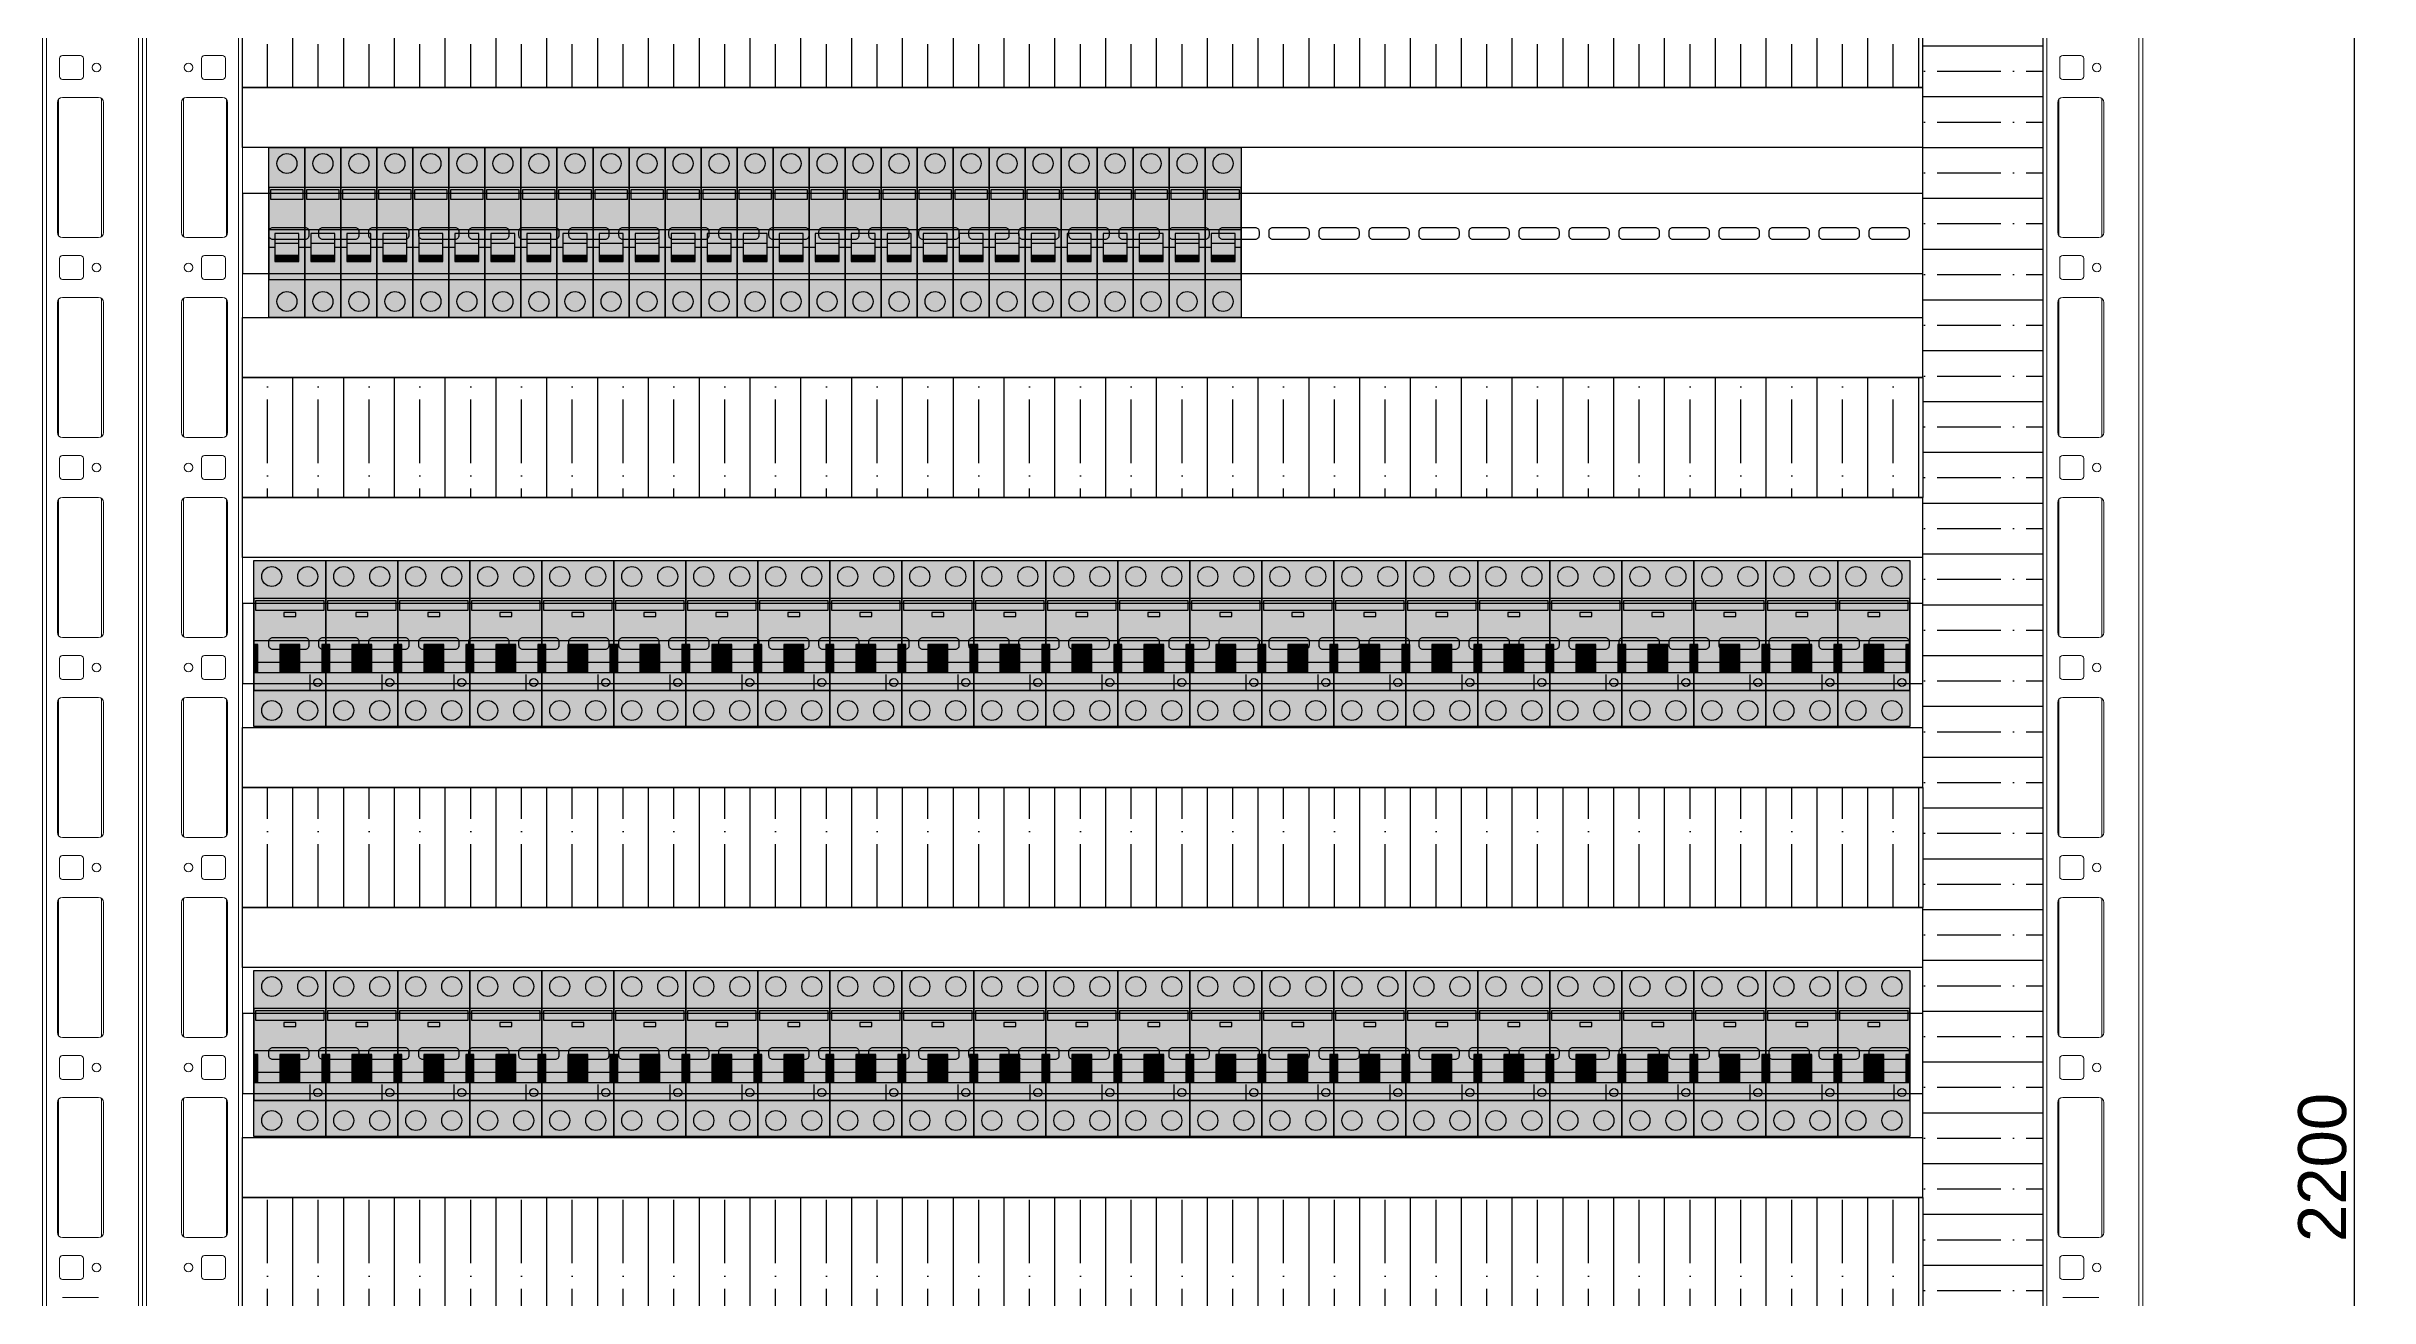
# Model space of a CAD drawing. Header units: millimetres. Extents: x -174 to 283928, y 1291 to 21053.
# Drawn here: x 10164 to 11325, y 19804 to 20430 of the extents above; entities that cross this region are included whole.
import ezdxf

# ---------------------------------------------------------------- set-up
doc = ezdxf.new("R2010")
doc.units = ezdxf.units.MM
doc.linetypes.add('L000000000000000000', pattern=[0])
doc.layers.add('devices', color=7, linetype='Continuous')
doc.styles.get("Standard").update_dxf_attribs({"font": 'arial.ttf'})
doc.dimstyles.new('ISO-25', dxfattribs={"dimtxt": 2.5, "dimasz": 2.5, "dimexe": 1.25, "dimexo": 0.625, "dimtad": 1, "dimtxsty": 'Standard', "dimcen": 2.5, "dimadec": 0, "dimazin": 0, "dimtfac": 1, "dimtmove": 0, "dimatfit": 3, "dimfxl": 1, "dimarcsym": 0})

# ---------------------------------------------------------------- blocks, each defined once
blk = doc.blocks.new('*U205')
at = {"ltscale": 2}
blk.add_lwpolyline([(0, 20), (0, -20), (840, -20), (840, 20), (0, 20)], dxfattribs=at)
for points in [[(15.2, 3), (31.2, 3, -0.414214), (33.2, 1), (33.2, -1, -0.414214), (31.2, -3), (15.2, -3, -0.414214), (13.2, -1), (13.2, 1, -0.414214)], [(40.2, 3), (56.2, 3, -0.414214), (58.2, 1), (58.2, -1, -0.414214), (56.2, -3), (40.2, -3, -0.414214), (38.2, -1), (38.2, 1, -0.414214)], [(65.2, 3), (81.2, 3, -0.414214), (83.2, 1), (83.2, -1, -0.414214), (81.2, -3), (65.2, -3, -0.414214), (63.2, -1), (63.2, 1, -0.414214)], [(90.2, 3), (106.2, 3, -0.414214), (108.2, 1), (108.2, -1, -0.414214), (106.2, -3), (90.2, -3, -0.414214), (88.2, -1), (88.2, 1, -0.414214)], [(115.2, 3), (131.2, 3, -0.414214), (133.2, 1), (133.2, -1, -0.414214), (131.2, -3), (115.2, -3, -0.414214), (113.2, -1), (113.2, 1, -0.414214)], [(140.2, 3), (156.2, 3, -0.414214), (158.2, 1), (158.2, -1, -0.414214), (156.2, -3), (140.2, -3, -0.414214), (138.2, -1), (138.2, 1, -0.414214)], [(165.2, 3), (181.2, 3, -0.414214), (183.2, 1), (183.2, -1, -0.414214), (181.2, -3), (165.2, -3, -0.414214), (163.2, -1), (163.2, 1, -0.414214)], [(190.2, 3), (206.2, 3, -0.414214), (208.2, 1), (208.2, -1, -0.414214), (206.2, -3), (190.2, -3, -0.414214), (188.2, -1), (188.2, 1, -0.414214)], [(215.2, 3), (231.2, 3, -0.414214), (233.2, 1), (233.2, -1, -0.414214), (231.2, -3), (215.2, -3, -0.414214), (213.2, -1), (213.2, 1, -0.414214)], [(240.2, 3), (256.2, 3, -0.414214), (258.2, 1), (258.2, -1, -0.414214), (256.2, -3), (240.2, -3, -0.414214), (238.2, -1), (238.2, 1, -0.414214)], [(265.2, 3), (281.2, 3, -0.414214), (283.2, 1), (283.2, -1, -0.414214), (281.2, -3), (265.2, -3, -0.414214), (263.2, -1), (263.2, 1, -0.414214)], [(290.2, 3), (306.2, 3, -0.414214), (308.2, 1), (308.2, -1, -0.414214), (306.2, -3), (290.2, -3, -0.414214), (288.2, -1), (288.2, 1, -0.414214)], [(315.2, 3), (331.2, 3, -0.414214), (333.2, 1), (333.2, -1, -0.414214), (331.2, -3), (315.2, -3, -0.414214), (313.2, -1), (313.2, 1, -0.414214)], [(340.2, 3), (356.2, 3, -0.414214), (358.2, 1), (358.2, -1, -0.414214), (356.2, -3), (340.2, -3, -0.414214), (338.2, -1), (338.2, 1, -0.414214)], [(365.2, 3), (381.2, 3, -0.414214), (383.2, 1), (383.2, -1, -0.414214), (381.2, -3), (365.2, -3, -0.414214), (363.2, -1), (363.2, 1, -0.414214)], [(390.2, 3), (406.2, 3, -0.414214), (408.2, 1), (408.2, -1, -0.414214), (406.2, -3), (390.2, -3, -0.414214), (388.2, -1), (388.2, 1, -0.414214)], [(415.2, 3), (431.2, 3, -0.414214), (433.2, 1), (433.2, -1, -0.414214), (431.2, -3), (415.2, -3, -0.414214), (413.2, -1), (413.2, 1, -0.414214)], [(440.2, 3), (456.2, 3, -0.414214), (458.2, 1), (458.2, -1, -0.414214), (456.2, -3), (440.2, -3, -0.414214), (438.2, -1), (438.2, 1, -0.414214)], [(465.2, 3), (481.2, 3, -0.414214), (483.2, 1), (483.2, -1, -0.414214), (481.2, -3), (465.2, -3, -0.414214), (463.2, -1), (463.2, 1, -0.414214)], [(490.2, 3), (506.2, 3, -0.414214), (508.2, 1), (508.2, -1, -0.414214), (506.2, -3), (490.2, -3, -0.414214), (488.2, -1), (488.2, 1, -0.414214)], [(515.2, 3), (531.2, 3, -0.414214), (533.2, 1), (533.2, -1, -0.414214), (531.2, -3), (515.2, -3, -0.414214), (513.2, -1), (513.2, 1, -0.414214)], [(540.2, 3), (556.2, 3, -0.414214), (558.2, 1), (558.2, -1, -0.414214), (556.2, -3), (540.2, -3, -0.414214), (538.2, -1), (538.2, 1, -0.414214)], [(565.2, 3), (581.2, 3, -0.414214), (583.2, 1), (583.2, -1, -0.414214), (581.2, -3), (565.2, -3, -0.414214), (563.2, -1), (563.2, 1, -0.414214)], [(590.2, 3), (606.2, 3, -0.414214), (608.2, 1), (608.2, -1, -0.414214), (606.2, -3), (590.2, -3, -0.414214), (588.2, -1), (588.2, 1, -0.414214)], [(615.2, 3), (631.2, 3, -0.414214), (633.2, 1), (633.2, -1, -0.414214), (631.2, -3), (615.2, -3, -0.414214), (613.2, -1), (613.2, 1, -0.414214)], [(640.2, 3), (656.2, 3, -0.414214), (658.2, 1), (658.2, -1, -0.414214), (656.2, -3), (640.2, -3, -0.414214), (638.2, -1), (638.2, 1, -0.414214)], [(665.2, 3), (681.2, 3, -0.414214), (683.2, 1), (683.2, -1, -0.414214), (681.2, -3), (665.2, -3, -0.414214), (663.2, -1), (663.2, 1, -0.414214)], [(690.2, 3), (706.2, 3, -0.414214), (708.2, 1), (708.2, -1, -0.414214), (706.2, -3), (690.2, -3, -0.414214), (688.2, -1), (688.2, 1, -0.414214)], [(715.2, 3), (731.2, 3, -0.414214), (733.2, 1), (733.2, -1, -0.414214), (731.2, -3), (715.2, -3, -0.414214), (713.2, -1), (713.2, 1, -0.414214)], [(740.2, 3), (756.2, 3, -0.414214), (758.2, 1), (758.2, -1, -0.414214), (756.2, -3), (740.2, -3, -0.414214), (738.2, -1), (738.2, 1, -0.414214)], [(765.2, 3), (781.2, 3, -0.414214), (783.2, 1), (783.2, -1, -0.414214), (781.2, -3), (765.2, -3, -0.414214), (763.2, -1), (763.2, 1, -0.414214)], [(790.2, 3), (806.2, 3, -0.414214), (808.2, 1), (808.2, -1, -0.414214), (806.2, -3), (790.2, -3, -0.414214), (788.2, -1), (788.2, 1, -0.414214)], [(815.2, 3), (831.2, 3, -0.414214), (833.2, 1), (833.2, -1, -0.414214), (831.2, -3), (815.2, -3, -0.414214), (813.2, -1), (813.2, 1, -0.414214)]]:
    blk.add_lwpolyline(points, format="xyb", close=True, dxfattribs=at)
blk = doc.blocks.new('*U207')
at = {"ltscale": 2}
blk.add_lwpolyline([(0, 20), (0, -20), (840, -20), (840, 20), (0, 20)], dxfattribs=at)
for points in [[(15.2, 3), (31.2, 3, -0.414214), (33.2, 1), (33.2, -1, -0.414214), (31.2, -3), (15.2, -3, -0.414214), (13.2, -1), (13.2, 1, -0.414214)], [(40.2, 3), (56.2, 3, -0.414214), (58.2, 1), (58.2, -1, -0.414214), (56.2, -3), (40.2, -3, -0.414214), (38.2, -1), (38.2, 1, -0.414214)], [(65.2, 3), (81.2, 3, -0.414214), (83.2, 1), (83.2, -1, -0.414214), (81.2, -3), (65.2, -3, -0.414214), (63.2, -1), (63.2, 1, -0.414214)], [(90.2, 3), (106.2, 3, -0.414214), (108.2, 1), (108.2, -1, -0.414214), (106.2, -3), (90.2, -3, -0.414214), (88.2, -1), (88.2, 1, -0.414214)], [(115.2, 3), (131.2, 3, -0.414214), (133.2, 1), (133.2, -1, -0.414214), (131.2, -3), (115.2, -3, -0.414214), (113.2, -1), (113.2, 1, -0.414214)], [(140.2, 3), (156.2, 3, -0.414214), (158.2, 1), (158.2, -1, -0.414214), (156.2, -3), (140.2, -3, -0.414214), (138.2, -1), (138.2, 1, -0.414214)], [(165.2, 3), (181.2, 3, -0.414214), (183.2, 1), (183.2, -1, -0.414214), (181.2, -3), (165.2, -3, -0.414214), (163.2, -1), (163.2, 1, -0.414214)], [(190.2, 3), (206.2, 3, -0.414214), (208.2, 1), (208.2, -1, -0.414214), (206.2, -3), (190.2, -3, -0.414214), (188.2, -1), (188.2, 1, -0.414214)], [(215.2, 3), (231.2, 3, -0.414214), (233.2, 1), (233.2, -1, -0.414214), (231.2, -3), (215.2, -3, -0.414214), (213.2, -1), (213.2, 1, -0.414214)], [(240.2, 3), (256.2, 3, -0.414214), (258.2, 1), (258.2, -1, -0.414214), (256.2, -3), (240.2, -3, -0.414214), (238.2, -1), (238.2, 1, -0.414214)], [(265.2, 3), (281.2, 3, -0.414214), (283.2, 1), (283.2, -1, -0.414214), (281.2, -3), (265.2, -3, -0.414214), (263.2, -1), (263.2, 1, -0.414214)], [(290.2, 3), (306.2, 3, -0.414214), (308.2, 1), (308.2, -1, -0.414214), (306.2, -3), (290.2, -3, -0.414214), (288.2, -1), (288.2, 1, -0.414214)], [(315.2, 3), (331.2, 3, -0.414214), (333.2, 1), (333.2, -1, -0.414214), (331.2, -3), (315.2, -3, -0.414214), (313.2, -1), (313.2, 1, -0.414214)], [(340.2, 3), (356.2, 3, -0.414214), (358.2, 1), (358.2, -1, -0.414214), (356.2, -3), (340.2, -3, -0.414214), (338.2, -1), (338.2, 1, -0.414214)], [(365.2, 3), (381.2, 3, -0.414214), (383.2, 1), (383.2, -1, -0.414214), (381.2, -3), (365.2, -3, -0.414214), (363.2, -1), (363.2, 1, -0.414214)], [(390.2, 3), (406.2, 3, -0.414214), (408.2, 1), (408.2, -1, -0.414214), (406.2, -3), (390.2, -3, -0.414214), (388.2, -1), (388.2, 1, -0.414214)], [(415.2, 3), (431.2, 3, -0.414214), (433.2, 1), (433.2, -1, -0.414214), (431.2, -3), (415.2, -3, -0.414214), (413.2, -1), (413.2, 1, -0.414214)], [(440.2, 3), (456.2, 3, -0.414214), (458.2, 1), (458.2, -1, -0.414214), (456.2, -3), (440.2, -3, -0.414214), (438.2, -1), (438.2, 1, -0.414214)], [(465.2, 3), (481.2, 3, -0.414214), (483.2, 1), (483.2, -1, -0.414214), (481.2, -3), (465.2, -3, -0.414214), (463.2, -1), (463.2, 1, -0.414214)], [(490.2, 3), (506.2, 3, -0.414214), (508.2, 1), (508.2, -1, -0.414214), (506.2, -3), (490.2, -3, -0.414214), (488.2, -1), (488.2, 1, -0.414214)], [(515.2, 3), (531.2, 3, -0.414214), (533.2, 1), (533.2, -1, -0.414214), (531.2, -3), (515.2, -3, -0.414214), (513.2, -1), (513.2, 1, -0.414214)], [(540.2, 3), (556.2, 3, -0.414214), (558.2, 1), (558.2, -1, -0.414214), (556.2, -3), (540.2, -3, -0.414214), (538.2, -1), (538.2, 1, -0.414214)], [(565.2, 3), (581.2, 3, -0.414214), (583.2, 1), (583.2, -1, -0.414214), (581.2, -3), (565.2, -3, -0.414214), (563.2, -1), (563.2, 1, -0.414214)], [(590.2, 3), (606.2, 3, -0.414214), (608.2, 1), (608.2, -1, -0.414214), (606.2, -3), (590.2, -3, -0.414214), (588.2, -1), (588.2, 1, -0.414214)], [(615.2, 3), (631.2, 3, -0.414214), (633.2, 1), (633.2, -1, -0.414214), (631.2, -3), (615.2, -3, -0.414214), (613.2, -1), (613.2, 1, -0.414214)], [(640.2, 3), (656.2, 3, -0.414214), (658.2, 1), (658.2, -1, -0.414214), (656.2, -3), (640.2, -3, -0.414214), (638.2, -1), (638.2, 1, -0.414214)], [(665.2, 3), (681.2, 3, -0.414214), (683.2, 1), (683.2, -1, -0.414214), (681.2, -3), (665.2, -3, -0.414214), (663.2, -1), (663.2, 1, -0.414214)], [(690.2, 3), (706.2, 3, -0.414214), (708.2, 1), (708.2, -1, -0.414214), (706.2, -3), (690.2, -3, -0.414214), (688.2, -1), (688.2, 1, -0.414214)], [(715.2, 3), (731.2, 3, -0.414214), (733.2, 1), (733.2, -1, -0.414214), (731.2, -3), (715.2, -3, -0.414214), (713.2, -1), (713.2, 1, -0.414214)], [(740.2, 3), (756.2, 3, -0.414214), (758.2, 1), (758.2, -1, -0.414214), (756.2, -3), (740.2, -3, -0.414214), (738.2, -1), (738.2, 1, -0.414214)], [(765.2, 3), (781.2, 3, -0.414214), (783.2, 1), (783.2, -1, -0.414214), (781.2, -3), (765.2, -3, -0.414214), (763.2, -1), (763.2, 1, -0.414214)], [(790.2, 3), (806.2, 3, -0.414214), (808.2, 1), (808.2, -1, -0.414214), (806.2, -3), (790.2, -3, -0.414214), (788.2, -1), (788.2, 1, -0.414214)], [(815.2, 3), (831.2, 3, -0.414214), (833.2, 1), (833.2, -1, -0.414214), (831.2, -3), (815.2, -3, -0.414214), (813.2, -1), (813.2, 1, -0.414214)]]:
    blk.add_lwpolyline(points, format="xyb", close=True, dxfattribs=at)
blk = doc.blocks.new('*U209')
at = {"ltscale": 2}
blk.add_lwpolyline([(0, 20), (0, -20), (840, -20), (840, 20), (0, 20)], dxfattribs=at)
for points in [[(15.2, 3), (31.2, 3, -0.414214), (33.2, 1), (33.2, -1, -0.414214), (31.2, -3), (15.2, -3, -0.414214), (13.2, -1), (13.2, 1, -0.414214)], [(40.2, 3), (56.2, 3, -0.414214), (58.2, 1), (58.2, -1, -0.414214), (56.2, -3), (40.2, -3, -0.414214), (38.2, -1), (38.2, 1, -0.414214)], [(65.2, 3), (81.2, 3, -0.414214), (83.2, 1), (83.2, -1, -0.414214), (81.2, -3), (65.2, -3, -0.414214), (63.2, -1), (63.2, 1, -0.414214)], [(90.2, 3), (106.2, 3, -0.414214), (108.2, 1), (108.2, -1, -0.414214), (106.2, -3), (90.2, -3, -0.414214), (88.2, -1), (88.2, 1, -0.414214)], [(115.2, 3), (131.2, 3, -0.414214), (133.2, 1), (133.2, -1, -0.414214), (131.2, -3), (115.2, -3, -0.414214), (113.2, -1), (113.2, 1, -0.414214)], [(140.2, 3), (156.2, 3, -0.414214), (158.2, 1), (158.2, -1, -0.414214), (156.2, -3), (140.2, -3, -0.414214), (138.2, -1), (138.2, 1, -0.414214)], [(165.2, 3), (181.2, 3, -0.414214), (183.2, 1), (183.2, -1, -0.414214), (181.2, -3), (165.2, -3, -0.414214), (163.2, -1), (163.2, 1, -0.414214)], [(190.2, 3), (206.2, 3, -0.414214), (208.2, 1), (208.2, -1, -0.414214), (206.2, -3), (190.2, -3, -0.414214), (188.2, -1), (188.2, 1, -0.414214)], [(215.2, 3), (231.2, 3, -0.414214), (233.2, 1), (233.2, -1, -0.414214), (231.2, -3), (215.2, -3, -0.414214), (213.2, -1), (213.2, 1, -0.414214)], [(240.2, 3), (256.2, 3, -0.414214), (258.2, 1), (258.2, -1, -0.414214), (256.2, -3), (240.2, -3, -0.414214), (238.2, -1), (238.2, 1, -0.414214)], [(265.2, 3), (281.2, 3, -0.414214), (283.2, 1), (283.2, -1, -0.414214), (281.2, -3), (265.2, -3, -0.414214), (263.2, -1), (263.2, 1, -0.414214)], [(290.2, 3), (306.2, 3, -0.414214), (308.2, 1), (308.2, -1, -0.414214), (306.2, -3), (290.2, -3, -0.414214), (288.2, -1), (288.2, 1, -0.414214)], [(315.2, 3), (331.2, 3, -0.414214), (333.2, 1), (333.2, -1, -0.414214), (331.2, -3), (315.2, -3, -0.414214), (313.2, -1), (313.2, 1, -0.414214)], [(340.2, 3), (356.2, 3, -0.414214), (358.2, 1), (358.2, -1, -0.414214), (356.2, -3), (340.2, -3, -0.414214), (338.2, -1), (338.2, 1, -0.414214)], [(365.2, 3), (381.2, 3, -0.414214), (383.2, 1), (383.2, -1, -0.414214), (381.2, -3), (365.2, -3, -0.414214), (363.2, -1), (363.2, 1, -0.414214)], [(390.2, 3), (406.2, 3, -0.414214), (408.2, 1), (408.2, -1, -0.414214), (406.2, -3), (390.2, -3, -0.414214), (388.2, -1), (388.2, 1, -0.414214)], [(415.2, 3), (431.2, 3, -0.414214), (433.2, 1), (433.2, -1, -0.414214), (431.2, -3), (415.2, -3, -0.414214), (413.2, -1), (413.2, 1, -0.414214)], [(440.2, 3), (456.2, 3, -0.414214), (458.2, 1), (458.2, -1, -0.414214), (456.2, -3), (440.2, -3, -0.414214), (438.2, -1), (438.2, 1, -0.414214)], [(465.2, 3), (481.2, 3, -0.414214), (483.2, 1), (483.2, -1, -0.414214), (481.2, -3), (465.2, -3, -0.414214), (463.2, -1), (463.2, 1, -0.414214)], [(490.2, 3), (506.2, 3, -0.414214), (508.2, 1), (508.2, -1, -0.414214), (506.2, -3), (490.2, -3, -0.414214), (488.2, -1), (488.2, 1, -0.414214)], [(515.2, 3), (531.2, 3, -0.414214), (533.2, 1), (533.2, -1, -0.414214), (531.2, -3), (515.2, -3, -0.414214), (513.2, -1), (513.2, 1, -0.414214)], [(540.2, 3), (556.2, 3, -0.414214), (558.2, 1), (558.2, -1, -0.414214), (556.2, -3), (540.2, -3, -0.414214), (538.2, -1), (538.2, 1, -0.414214)], [(565.2, 3), (581.2, 3, -0.414214), (583.2, 1), (583.2, -1, -0.414214), (581.2, -3), (565.2, -3, -0.414214), (563.2, -1), (563.2, 1, -0.414214)], [(590.2, 3), (606.2, 3, -0.414214), (608.2, 1), (608.2, -1, -0.414214), (606.2, -3), (590.2, -3, -0.414214), (588.2, -1), (588.2, 1, -0.414214)], [(615.2, 3), (631.2, 3, -0.414214), (633.2, 1), (633.2, -1, -0.414214), (631.2, -3), (615.2, -3, -0.414214), (613.2, -1), (613.2, 1, -0.414214)], [(640.2, 3), (656.2, 3, -0.414214), (658.2, 1), (658.2, -1, -0.414214), (656.2, -3), (640.2, -3, -0.414214), (638.2, -1), (638.2, 1, -0.414214)], [(665.2, 3), (681.2, 3, -0.414214), (683.2, 1), (683.2, -1, -0.414214), (681.2, -3), (665.2, -3, -0.414214), (663.2, -1), (663.2, 1, -0.414214)], [(690.2, 3), (706.2, 3, -0.414214), (708.2, 1), (708.2, -1, -0.414214), (706.2, -3), (690.2, -3, -0.414214), (688.2, -1), (688.2, 1, -0.414214)], [(715.2, 3), (731.2, 3, -0.414214), (733.2, 1), (733.2, -1, -0.414214), (731.2, -3), (715.2, -3, -0.414214), (713.2, -1), (713.2, 1, -0.414214)], [(740.2, 3), (756.2, 3, -0.414214), (758.2, 1), (758.2, -1, -0.414214), (756.2, -3), (740.2, -3, -0.414214), (738.2, -1), (738.2, 1, -0.414214)], [(765.2, 3), (781.2, 3, -0.414214), (783.2, 1), (783.2, -1, -0.414214), (781.2, -3), (765.2, -3, -0.414214), (763.2, -1), (763.2, 1, -0.414214)], [(790.2, 3), (806.2, 3, -0.414214), (808.2, 1), (808.2, -1, -0.414214), (806.2, -3), (790.2, -3, -0.414214), (788.2, -1), (788.2, 1, -0.414214)], [(815.2, 3), (831.2, 3, -0.414214), (833.2, 1), (833.2, -1, -0.414214), (831.2, -3), (815.2, -3, -0.414214), (813.2, -1), (813.2, 1, -0.414214)]]:
    blk.add_lwpolyline(points, format="xyb", close=True, dxfattribs=at)
blk = doc.blocks.new('S201')
at = {"true_color": 0xffffff}
blk.add_hatch(color=7, dxfattribs=at).paths.add_polyline_path([(0, -19), (0, 66), (18, 66), (18, -19)])
at = {"color": 7, "linetype": 'L000000000000000000'}
for p, q in [((0, 25), (18, 25)), ((3, 16), (0, 16)), ((15, 18), (3, 18)), ((18, 16), (15, 16))]:
    blk.add_line(p, q, dxfattribs=at)
at = {"color": 7, "linetype": 'Continuous'}
for points in [[(0, -19), (0, 66), (18, 66), (18, -19)], [(18, 0), (18, 46), (0, 46), (0, 0)], [(1, 40), (1, 45), (17, 45), (17, 40)]]:
    blk.add_lwpolyline(points, close=True, dxfattribs=at)
at = {"color": 7, "linetype": 'L000000000000000000'}
for points in [[(15, 9), (15, 23), (3, 23), (3, 9)], [(15, 9), (15, 12), (3, 12), (3, 9)]]:
    blk.add_lwpolyline(points, close=True, dxfattribs=at)
at = {"color": 7, "linetype": 'Continuous'}
for centre in [(9, 58), (9, -11)]:
    blk.add_circle(centre, 5, dxfattribs=at)
at = {"color": 1, "linetype": 'Continuous'}
blk.add_solid([(1, 40), (1, 45), (17, 40), (17, 45)], dxfattribs=at)
at = {"color": 7, "linetype": 'L000000000000000000'}
blk.add_solid([(15, 9), (15, 12), (3, 9), (3, 12)], dxfattribs=at)
blk = doc.blocks.new('*U198')
at = {"color": 0, "linetype": 'Continuous', "lineweight": 0}
for p, q in [((0, 2198.4), (0, 50)), ((1000, 1.6), (1000, 2198.4)), ((2, 2150), (2, 50)), ((48, 2150), (48, 50)), ((50, 2150), (50, 1.6)), ((950, 50), (950, 2150)), ((952, 50), (952, 2150)), ((998, 50), (998, 2150)), ((29.5, 1654.5), (29.5, 1645.5)), ((40, 1656), (31, 1656)), ((41.5, 1645.5), (41.5, 1654.5)), ((958.5, 1654.5), (958.5, 1645.5)), ((969, 1656), (960, 1656)), ((970.5, 1645.5), (970.5, 1654.5)), ((31, 1644), (40, 1644)), ((960, 1644), (969, 1644)), ((19.5, 1632.5), (19.5, 1567.5)), ((20.5, 1634.5), (20.5, 1565.5)), ((40, 1635), (22, 1635)), ((42, 1634), (42, 1566)), ((42.5, 1567.5), (42.5, 1632.5)), ((957.5, 1632.5), (957.5, 1567.5)), ((958, 1566), (958, 1634)), ((978, 1635), (960, 1635)), ((979.5, 1565.5), (979.5, 1634.5)), ((980.5, 1567.5), (980.5, 1632.5)), ((22, 1565), (40, 1565)), ((960, 1565), (978, 1565)), ((29.5, 1554.5), (29.5, 1545.5)), ((40, 1556), (31, 1556)), ((41.5, 1545.5), (41.5, 1554.5)), ((958.5, 1554.5), (958.5, 1545.5)), ((969, 1556), (960, 1556)), ((970.5, 1545.5), (970.5, 1554.5)), ((20.5, 1534.5), (20.5, 1465.5)), ((40, 1535), (22, 1535)), ((31, 1544), (40, 1544)), ((42, 1534), (42, 1466)), ((958, 1466), (958, 1534)), ((960, 1544), (969, 1544)), ((978, 1535), (960, 1535)), ((979.5, 1465.5), (979.5, 1534.5)), ((19.5, 1532.5), (19.5, 1467.5)), ((42.5, 1467.5), (42.5, 1532.5)), ((957.5, 1532.5), (957.5, 1467.5)), ((980.5, 1467.5), (980.5, 1532.5)), ((22, 1465), (40, 1465)), ((960, 1465), (978, 1465)), ((29.5, 1454.5), (29.5, 1445.5)), ((40, 1456), (31, 1456)), ((41.5, 1445.5), (41.5, 1454.5)), ((958.5, 1454.5), (958.5, 1445.5)), ((969, 1456), (960, 1456)), ((970.5, 1445.5), (970.5, 1454.5)), ((31, 1444), (40, 1444)), ((960, 1444), (969, 1444)), ((19.5, 1432.5), (19.5, 1367.5)), ((20.5, 1434.5), (20.5, 1365.5)), ((40, 1435), (22, 1435)), ((42, 1434), (42, 1366)), ((42.5, 1367.5), (42.5, 1432.5)), ((957.5, 1432.5), (957.5, 1367.5)), ((958, 1366), (958, 1434)), ((978, 1435), (960, 1435)), ((979.5, 1365.5), (979.5, 1434.5)), ((980.5, 1367.5), (980.5, 1432.5)), ((22, 1365), (40, 1365)), ((960, 1365), (978, 1365)), ((29.5, 1354.5), (29.5, 1345.5)), ((40, 1356), (31, 1356)), ((41.5, 1345.5), (41.5, 1354.5)), ((958.5, 1354.5), (958.5, 1345.5)), ((969, 1356), (960, 1356)), ((970.5, 1345.5), (970.5, 1354.5)), ((31, 1344), (40, 1344)), ((960, 1344), (969, 1344)), ((19.5, 1332.5), (19.5, 1267.5)), ((20.5, 1334.5), (20.5, 1265.5)), ((40, 1335), (22, 1335)), ((42, 1334), (42, 1266)), ((42.5, 1267.5), (42.5, 1332.5)), ((957.5, 1332.5), (957.5, 1267.5)), ((958, 1266), (958, 1334)), ((978, 1335), (960, 1335)), ((979.5, 1265.5), (979.5, 1334.5)), ((980.5, 1267.5), (980.5, 1332.5)), ((22, 1265), (40, 1265)), ((29.5, 1254.5), (29.5, 1245.5)), ((40, 1256), (31, 1256)), ((41.5, 1245.5), (41.5, 1254.5)), ((958.5, 1254.5), (958.5, 1245.5)), ((960, 1265), (978, 1265)), ((969, 1256), (960, 1256)), ((970.5, 1245.5), (970.5, 1254.5)), ((31, 1244), (40, 1244)), ((960, 1244), (969, 1244)), ((19.5, 1232.5), (19.5, 1167.5)), ((20.5, 1234.5), (20.5, 1165.5)), ((40, 1235), (22, 1235)), ((42, 1234), (42, 1166)), ((42.5, 1167.5), (42.5, 1232.5)), ((957.5, 1232.5), (957.5, 1167.5)), ((958, 1166), (958, 1234)), ((978, 1235), (960, 1235)), ((979.5, 1165.5), (979.5, 1234.5)), ((980.5, 1167.5), (980.5, 1232.5)), ((22, 1165), (40, 1165)), ((960, 1165), (978, 1165)), ((29.5, 1154.5), (29.5, 1145.5)), ((40, 1156), (31, 1156)), ((41.5, 1145.5), (41.5, 1154.5)), ((958.5, 1154.5), (958.5, 1145.5)), ((969, 1156), (960, 1156)), ((970.5, 1145.5), (970.5, 1154.5)), ((31, 1144), (40, 1144)), ((960, 1144), (969, 1144)), ((19.5, 1132.5), (19.5, 1067.5)), ((20.5, 1134.5), (20.5, 1065.5)), ((40, 1135), (22, 1135)), ((42, 1134), (42, 1066)), ((42.5, 1067.5), (42.5, 1132.5)), ((957.5, 1132.5), (957.5, 1067.5)), ((958, 1066), (958, 1134)), ((978, 1135), (960, 1135)), ((979.5, 1065.5), (979.5, 1134.5)), ((980.5, 1067.5), (980.5, 1132.5)), ((22, 1065), (40, 1065)), ((960, 1065), (978, 1065)), ((29.5, 1054.5), (29.5, 1045.5)), ((40, 1056), (31, 1056)), ((41.5, 1045.5), (41.5, 1054.5)), ((958.5, 1054.5), (958.5, 1045.5)), ((969, 1056), (960, 1056)), ((970.5, 1045.5), (970.5, 1054.5)), ((31, 1044), (40, 1044)), ((960, 1044), (969, 1044)), ((978, 1035), (960, 1035))]:
    blk.add_line(p, q, dxfattribs=at)
for centre in [(23, 1650), (977, 1650), (23, 1550), (977, 1550), (23, 1450), (977, 1450), (23, 1350), (977, 1350), (23, 1250), (977, 1250), (23, 1150), (977, 1150), (23, 1050), (977, 1050)]:
    blk.add_circle(centre, 2.13, dxfattribs=at)
for centre, radius, start, end in [((31, 1654.5), 1.5, 90, 180), ((40, 1654.5), 1.5, 0, 90), ((960, 1654.5), 1.5, 90, 180), ((969, 1654.5), 1.5, 0, 90), ((31, 1645.5), 1.5, 180, 270), ((40, 1645.5), 1.5, 270, 0), ((960, 1645.5), 1.5, 180, 270), ((969, 1645.5), 1.5, 270, 0), ((22, 1632.5), 2.5, 90, 180), ((40, 1632.5), 2.5, 0, 90), ((960, 1632.5), 2.5, 90, 180), ((978, 1632.5), 2.5, 0, 90), ((22, 1567.5), 2.5, 180, 270), ((40, 1567.5), 2.5, 270, 0), ((960, 1567.5), 2.5, 180, 270), ((978, 1567.5), 2.5, 270, 0), ((31, 1554.5), 1.5, 90, 180), ((31, 1545.5), 1.5, 180, 270), ((40, 1554.5), 1.5, 0, 90), ((40, 1545.5), 1.5, 270, 0), ((960, 1554.5), 1.5, 90, 180), ((960, 1545.5), 1.5, 180, 270), ((969, 1554.5), 1.5, 0, 90), ((969, 1545.5), 1.5, 270, 0), ((22, 1532.5), 2.5, 90, 180), ((40, 1532.5), 2.5, 0, 90), ((960, 1532.5), 2.5, 90, 180), ((978, 1532.5), 2.5, 0, 90), ((22, 1467.5), 2.5, 180, 270), ((40, 1467.5), 2.5, 270, 0), ((960, 1467.5), 2.5, 180, 270), ((978, 1467.5), 2.5, 270, 0), ((31, 1454.5), 1.5, 90, 180), ((40, 1454.5), 1.5, 0, 90), ((960, 1454.5), 1.5, 90, 180), ((969, 1454.5), 1.5, 0, 90), ((31, 1445.5), 1.5, 180, 270), ((40, 1445.5), 1.5, 270, 0), ((960, 1445.5), 1.5, 180, 270), ((969, 1445.5), 1.5, 270, 0), ((22, 1432.5), 2.5, 90, 180), ((40, 1432.5), 2.5, 0, 90), ((960, 1432.5), 2.5, 90, 180), ((978, 1432.5), 2.5, 0, 90), ((22, 1367.5), 2.5, 180, 270), ((40, 1367.5), 2.5, 270, 0), ((960, 1367.5), 2.5, 180, 270), ((978, 1367.5), 2.5, 270, 0), ((31, 1354.5), 1.5, 90, 180), ((40, 1354.5), 1.5, 0, 90), ((960, 1354.5), 1.5, 90, 180), ((969, 1354.5), 1.5, 0, 90), ((31, 1345.5), 1.5, 180, 270), ((40, 1345.5), 1.5, 270, 0), ((960, 1345.5), 1.5, 180, 270), ((969, 1345.5), 1.5, 270, 0), ((22, 1332.5), 2.5, 90, 180), ((40, 1332.5), 2.5, 0, 90), ((960, 1332.5), 2.5, 90, 180), ((978, 1332.5), 2.5, 0, 90), ((22, 1267.5), 2.5, 180, 270), ((40, 1267.5), 2.5, 270, 0), ((960, 1267.5), 2.5, 180, 270), ((978, 1267.5), 2.5, 270, 0), ((31, 1254.5), 1.5, 90, 180), ((40, 1254.5), 1.5, 0, 90), ((960, 1254.5), 1.5, 90, 180), ((969, 1254.5), 1.5, 0, 90), ((31, 1245.5), 1.5, 180, 270), ((40, 1245.5), 1.5, 270, 0), ((960, 1245.5), 1.5, 180, 270), ((969, 1245.5), 1.5, 270, 0), ((22, 1232.5), 2.5, 90, 180), ((40, 1232.5), 2.5, 0, 90), ((960, 1232.5), 2.5, 90, 180), ((978, 1232.5), 2.5, 0, 90), ((22, 1167.5), 2.5, 180, 270), ((40, 1167.5), 2.5, 270, 0), ((960, 1167.5), 2.5, 180, 270), ((978, 1167.5), 2.5, 270, 0), ((31, 1154.5), 1.5, 90, 180), ((40, 1154.5), 1.5, 0, 90), ((960, 1154.5), 1.5, 90, 180), ((969, 1154.5), 1.5, 0, 90), ((31, 1145.5), 1.5, 180, 270), ((40, 1145.5), 1.5, 270, 0), ((960, 1145.5), 1.5, 180, 270), ((969, 1145.5), 1.5, 270, 0), ((22, 1132.5), 2.5, 90, 180), ((40, 1132.5), 2.5, 0, 90), ((960, 1132.5), 2.5, 90, 180), ((978, 1132.5), 2.5, 0, 90), ((22, 1067.5), 2.5, 180, 270), ((40, 1067.5), 2.5, 270, 0), ((960, 1067.5), 2.5, 180, 270), ((978, 1067.5), 2.5, 270, 0), ((31, 1054.5), 1.5, 90, 180), ((31, 1045.5), 1.5, 180, 270), ((40, 1054.5), 1.5, 0, 90), ((40, 1045.5), 1.5, 270, 0), ((960, 1054.5), 1.5, 90, 180), ((960, 1045.5), 1.5, 180, 270), ((969, 1054.5), 1.5, 0, 90), ((969, 1045.5), 1.5, 270, 0)]:
    blk.add_arc(centre, radius, start, end, dxfattribs=at)
blk = doc.blocks.new('*U197')
blk.add_wipeout([(0, 30), (840, 30), (840, -30), (0, -30)])
at = {"true_color": 0x2776bb}
h = blk.add_hatch(dxfattribs=at)
h.set_pattern_fill('ANSI35', color=152, scale=4, angle=45)
h.set_pattern_definition([(90, (-6146.77, 1406.27), (-25.4, 0), []), (90, (-6134.07, 1418.97), (-25.4, 0), [31.75, -6.35, 0, -6.35])])
h.paths.add_polyline_path([(840, -30), (840, 30), (0, 30), (0, -30)])
blk.add_lwpolyline([(0, 30), (840, 30), (840, -30), (0, -30), (0, 30)])
blk = doc.blocks.new('*U188')
blk.add_wipeout([(0, 30), (2000, 30), (2000, -30), (0, -30)])
at = {"true_color": 0x2776bb}
h = blk.add_hatch(dxfattribs=at)
h.set_pattern_fill('ANSI35', color=152, scale=4, angle=45)
h.set_pattern_definition([(90, (-4986.77, 1406.27), (-25.4, 0), []), (90, (-4974.07, 1418.97), (-25.4, 0), [31.75, -6.35, 0, -6.35])])
h.paths.add_polyline_path([(2000, -30), (2000, 30), (0, 30), (0, -30)])
blk.add_lwpolyline([(0, 30), (2000, 30), (2000, -30), (0, -30), (0, 30)])
blk = doc.blocks.new('DS201')
at = {"true_color": 0xffffff}
blk.add_hatch(color=7, dxfattribs=at).paths.add_polyline_path([(0, -64), (0, 19), (36, 19), (36, -64)])
at = {"color": 7, "linetype": 'Continuous'}
for points in [[(0, -64), (0, 19), (36, 19), (36, -64)], [(36, -46), (36, 0), (0, 0), (0, -46)], [(1, -6), (1, -1), (35, -1), (35, -6)], [(21, -9), (21, -7), (15, -7), (15, -9)], [(0, -46), (0, -21), (36, -21), (36, -46)], [(2, -37), (2, -23), (0, -23), (0, -37)], [(23, -37), (23, -23), (13, -23), (13, -37)], [(36, -37), (36, -23), (34, -23), (34, -37)], [(36, -37), (36, -32), (0, -32), (0, -37)]]:
    blk.add_lwpolyline(points, close=True, dxfattribs=at)
blk.add_lwpolyline([(28, -38), (28, -46), (36, -46)], dxfattribs=at)
for centre, radius in [((9, 11), 5), ((27, 11), 5), ((32, -42), 2), ((9, -56), 5), ((27, -56), 5)]:
    blk.add_circle(centre, radius, dxfattribs=at)
at = {"color": 1, "linetype": 'Continuous'}
blk.add_solid([(1, -6), (1, -1), (35, -6), (35, -1)], dxfattribs=at)
at = {"color": 7, "linetype": 'Continuous'}
for points in [[(2, -37), (2, -23), (0, -37), (0, -23)], [(23, -37), (23, -23), (13, -37), (13, -23)], [(36, -37), (36, -23), (34, -37), (34, -23)], [(36, -37), (36, -32), (0, -37), (0, -32)]]:
    blk.add_solid(points, dxfattribs=at)
blk = doc.blocks.new('_OBLIQUE')
at = {"color": 0, "linetype": 'ByBlock'}
blk.add_line((-0.5, -0.5), (0.5, 0.5), dxfattribs=at)
blk = doc.blocks.new('*D219')
at = {"color": 0, "lineweight": -2, "transparency": 16777216}
for p, q in [((11204.5, 20969.2), (11325.2, 20969.2)), ((11317.7, 18769.2), (11317.7, 20969.2)), ((11204.5, 18769.2), (11325.2, 18769.2))]:
    blk.add_line(p, q, dxfattribs=at)
at = {"layer": 'Defpoints', "color": 0, "transparency": 16777216}
for p in [(11200.8, 20969.2), (11317.7, 20969.2), (11200.8, 18769.2)]:
    blk.add_point(p, dxfattribs=at)
at = {"color": 0, "lineweight": -2, "transparency": 16777216, "xscale": 15, "yscale": 15, "zscale": 15}
for p, rotation in [((11317.7, 20969.2), 90), ((11317.7, 18769.2), 270)]:
    blk.add_blockref('_OBLIQUE', p, dxfattribs=dict(at, rotation=rotation))
at = {"color": 0, "transparency": 16777216, "insert": (11301.7, 19869.2), "char_height": 24, "attachment_point": 5, "rotation": 90}
blk.add_mtext('2200', dxfattribs=at)

msp = doc.modelspace()

# ---------------------------------------------------------------- linework, layer by layer
at = {"layer": 'Defpoints', "color": 6}
for points in [[(11101.853, 20379.172), (10261.853, 20379.172), (10261.853, 20409.172), (11101.853, 20409.172)], [(11101.853, 20264.172), (10261.826, 20264.172), (10261.826, 20294.172), (11101.853, 20294.172)], [(11101.853, 20174.172), (10261.853, 20174.172), (10261.853, 20204.172), (11101.853, 20204.172)], [(11101.853, 20059.172), (10261.826, 20059.172), (10261.826, 20089.172), (11101.853, 20089.172)], [(11101.853, 19969.172), (10261.853, 19969.172), (10261.853, 19999.172), (11101.853, 19999.172)], [(11101.853, 19854.172), (10261.826, 19854.172), (10261.826, 19884.172), (11101.853, 19884.172)]]:
    msp.add_lwpolyline(points, close=True, dxfattribs=at)

# ---------------------------------------------------------------- block references
for p in [(9211.853, 18769.172), (10211.853, 18769.172)]:
    msp.add_blockref('*U198', p)
at = {"color": 1}
for name, p in [('*U205', (10261.853, 20336.172)), ('*U207', (10261.853, 20131.172)), ('*U209', (10261.853, 19926.172))]:
    msp.add_blockref(name, p, dxfattribs=at)
at = {"layer": 'devices', "linetype": 'Continuous'}
for p in [(10275.087, 20313.172), (10293.087, 20313.172), (10311.087, 20313.172), (10329.087, 20313.172), (10347.087, 20313.172), (10365.087, 20313.172), (10383.087, 20313.172), (10401.087, 20313.172), (10419.087, 20313.172), (10437.087, 20313.172), (10455.087, 20313.172), (10473.087, 20313.172), (10491.087, 20313.172), (10509.087, 20313.172), (10527.087, 20313.172), (10545.087, 20313.172), (10563.087, 20313.172), (10581.087, 20313.172), (10599.087, 20313.172), (10617.087, 20313.172), (10635.087, 20313.172), (10653.087, 20313.172), (10671.087, 20313.172), (10689.087, 20313.172), (10707.087, 20313.172), (10725.087, 20313.172), (10743.087, 20313.172)]:
    msp.add_blockref('S201', p, dxfattribs=at)
at = {"layer": 'devices'}
for p in [(10267.46, 20153.672), (10303.46, 20153.672), (10339.46, 20153.672), (10375.46, 20153.672), (10411.46, 20153.672), (10447.46, 20153.672), (10483.46, 20153.672), (10519.46, 20153.672), (10555.46, 20153.672), (10591.46, 20153.672), (10627.46, 20153.672), (10663.46, 20153.672), (10699.46, 20153.672), (10735.46, 20153.672), (10771.46, 20153.672), (10807.46, 20153.672), (10843.46, 20153.672), (10879.46, 20153.672), (10915.46, 20153.672), (10951.46, 20153.672), (10987.46, 20153.672), (11023.46, 20153.672), (11059.46, 20153.672), (10267.477, 19948.672), (10303.477, 19948.672), (10339.477, 19948.672), (10375.477, 19948.672), (10411.477, 19948.672), (10447.477, 19948.672), (10483.477, 19948.672), (10519.477, 19948.672), (10555.477, 19948.672), (10591.477, 19948.672), (10627.477, 19948.672), (10663.477, 19948.672), (10699.477, 19948.672), (10735.477, 19948.672), (10771.477, 19948.672), (10807.477, 19948.672), (10843.477, 19948.672), (10879.477, 19948.672), (10915.477, 19948.672), (10951.477, 19948.672), (10987.477, 19948.672), (11023.477, 19948.672), (11059.477, 19948.672)]:
    msp.add_blockref('DS201', p, dxfattribs=at)

# ---------------------------------------------------------------- dimensions: what is measured, and where the dimension line sits
dim = msp.add_linear_dim(base=(11317.735, 20969.172), p1=(11200.77, 18769.172), p2=(11200.77, 20969.172), angle=90, dimstyle='ISO-25', override={"dimscale": 0, "dimtxt": 4, "dimblk1": 'OBLIQUE', "dimblk2": 'OBLIQUE', "dimsah": 1})
dim.commit()
dim.dimension.update_dxf_attribs({"geometry": '*D219', "text_midpoint": (11301.732, 19869.172)})

# ---------------------------------------------------------------- next in the draw order: block references
msp.add_blockref('*U197', (10261.853, 20439.172))

# ---------------------------------------------------------------- next in the draw order: block references
at = {"rotation": 270}
msp.add_blockref('*U188', (11131.853, 20819.172), dxfattribs=at)

# ---------------------------------------------------------------- next in the draw order: block references
for p in [(10261.853, 20234.172), (10261.853, 20029.172), (10261.853, 19824.172)]:
    msp.add_blockref('*U197', p)

doc.saveas('drawing.dxf')
